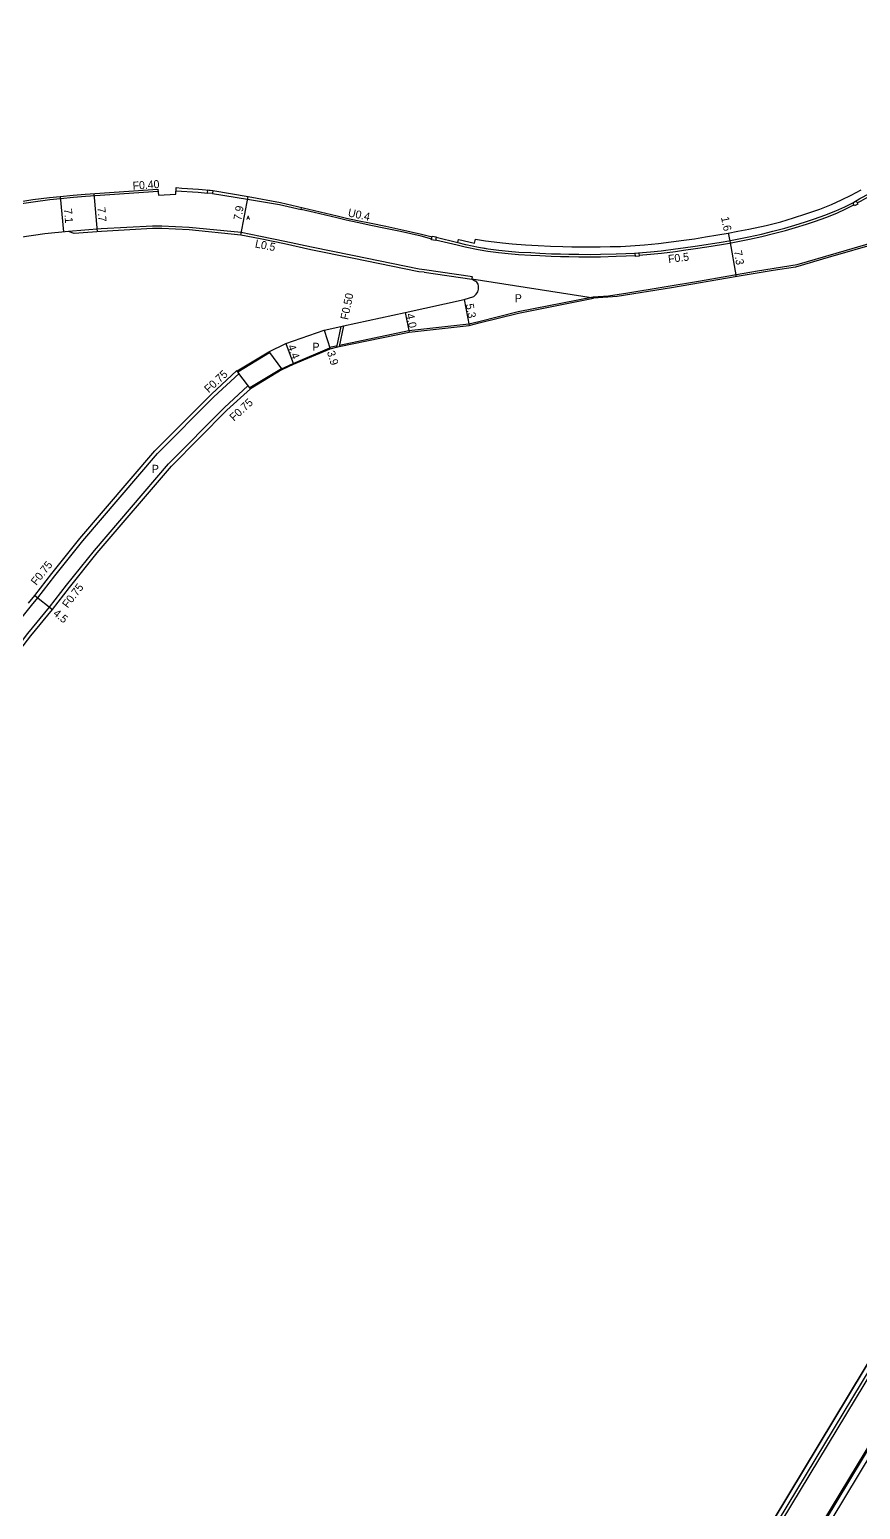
# Model space of a CAD drawing. Header units: metres. Extents: x -18400 to -16000, y -119400 to -117000.
# Drawn here: x -17869.9 to -17703.9, y -118197.8 to -117902 of the extents above; entities that cross this region are included whole.
import ezdxf

# ---------------------------------------------------------------- set-up
doc = ezdxf.new("R2010")
doc.units = ezdxf.units.M
doc.header["$LTSCALE"] = 2.5
for name, color, linetype in [('側溝・桝', 7, 'Continuous'), ('幅員', 7, 'Continuous'), ('歩道・分離帯・安全施設', 7, 'Continuous'), ('舗装', 7, 'Continuous'), ('道路', 7, 'Continuous')]:
    doc.layers.add(name, color=color, linetype=linetype)
doc.styles.get("Standard").update_dxf_attribs({"font": ''})
doc.styles.add('YOKO_DECO', font='txt.shx', dxfattribs={"bigfont": 'extfont.shx'})
doc.styles.get('Standard').set_extended_font_data('@MS PGothic')

msp = doc.modelspace()

# ---------------------------------------------------------------- linework, layer by layer
at = {"layer": '側溝・桝'}
for points in [[(-17704.48, -117936.64), (-17703.72, -117936.2), (-17701.83, -117935.15), (-17700.25, -117934.23), (-17698.89, -117933.34), (-17697.17, -117932.17), (-17695.47, -117930.94), (-17694.02, -117929.81), (-17692.57, -117928.6), (-17690.96, -117927.17), (-17689.31, -117925.55), (-17688.15, -117924.27), (-17686.62, -117922.53), (-17685.48, -117921.14), (-17683.88, -117919.2), (-17682.85, -117917.86), (-17681.42, -117915.95), (-17680.03, -117914.06), (-17678.48, -117911.88), (-17677.39, -117910.3), (-17676.4, -117908.76), (-17675.07, -117906.59), (-17672.38, -117901.99)], [(-17871.95, -117936.83), (-17869.15, -117936.4), (-17865.84, -117935.97), (-17863.71, -117935.77), (-17861.12, -117935.51), (-17858.72, -117935.3), (-17844.21, -117934.29)], [(-17840.64, -117934.2), (-17836.2, -117934.5), (-17834.32, -117934.65)], [(-17833.3, -117934.74), (-17826.33, -117935.89), (-17819.91, -117936.97), (-17815.62, -117937.97)], [(-17789.52, -117943.85), (-17791.64, -117943.3), (-17795.77, -117942.36), (-17798.78, -117941.73), (-17801.71, -117941.13), (-17804.43, -117940.57), (-17806.64, -117940.09), (-17808.51, -117939.63), (-17810.76, -117939.09), (-17813.04, -117938.57), (-17815.62, -117937.97), (-17815.52, -117937.55)], [(-17748.06, -117947.08), (-17745.79, -117946.88), (-17743.62, -117946.67), (-17740.78, -117946.31), (-17739.22, -117946.1), (-17736.79, -117945.77), (-17734.57, -117945.42), (-17731.62, -117944.95), (-17730.04, -117944.7), (-17728.05, -117944.28), (-17726.05, -117943.87), (-17723.54, -117943.32), (-17721.22, -117942.77), (-17718.8, -117942.12), (-17716.83, -117941.53), (-17714.66, -117940.9), (-17712.86, -117940.29), (-17710.79, -117939.56), (-17708.57, -117938.68), (-17706.76, -117937.84), (-17705.14, -117937.01)], [(-17781.38, -117951.4), (-17790.94, -117949.99), (-17792.05, -117949.9), (-17805.34, -117947.16), (-17813.54, -117945.49), (-17818.86, -117944.34), (-17823.72, -117943.35), (-17827.62, -117942.57), (-17837.96, -117941.54), (-17843.43, -117941.25), (-17845.33, -117941.25), (-17855.57, -117941.83), (-17862.11, -117942.35)], [(-17788.74, -117944), (-17784.41, -117945.02), (-17782.82, -117945.4), (-17780.25, -117945.96), (-17778.3, -117946.26), (-17776.2, -117946.53), (-17774.22, -117946.74), (-17772.17, -117946.93), (-17769.73, -117947.05), (-17767.92, -117947.15), (-17765.63, -117947.27), (-17763.78, -117947.32), (-17762.14, -117947.35), (-17760.11, -117947.38), (-17757.83, -117947.44), (-17755.79, -117947.38), (-17752.65, -117947.3), (-17750.68, -117947.24), (-17748.96, -117947.17), (-17748.8, -117947.15)], [(-17791.02, -117950.49), (-17781.49, -117951.89), (-17781.38, -117951.4)], [(-17807.69, -117961.33), (-17808.54, -117965.48)], [(-17807.16, -117961.22), (-17808.01, -117965.36)], [(-17869.51, -118017.09), (-17868.25, -118015.55), (-17864.87, -118011.15), (-17859.25, -118004.16), (-17844.3, -117986.71), (-17833.04, -117975.37), (-17828.01, -117970.75), (-17828.28, -117970.39)], [(-17882.67, -118038.45), (-17876.15, -118030.41), (-17870.25, -118022.7), (-17865.9, -118017.42), (-17862.51, -118013), (-17856.94, -118006.07), (-17842.1, -117988.75), (-17830.96, -117977.53), (-17826.26, -117973.22)], [(-17825.75, -117973.77), (-17826.26, -117973.22)], [(-17600, -118002.39), (-17624.58, -118042.87), (-17649.49, -118083.98), (-17675.38, -118126.85), (-17701.21, -118169.65), (-17719.53, -118200)], [(-17882.67, -118033.82), (-17882.1, -118033.13), (-17878.59, -118028.5), (-17872.52, -118020.9), (-17871.08, -118019.09), (-17869.51, -118017.09)], [(-17600, -118016.15), (-17614.84, -118040.55), (-17640.72, -118083.3), (-17666.54, -118126.08), (-17691.46, -118167.27), (-17711.2, -118200)]]:
    msp.add_lwpolyline(points, dxfattribs=at)
for points in [[(-17833.3, -117934.74), (-17834.32, -117934.65), (-17834.28, -117934.04), (-17833.26, -117934.12)], [(-17705.37, -117936.59), (-17704.71, -117936.22), (-17704.36, -117936.86), (-17705.03, -117937.22)], [(-17789.55, -117944.03), (-17789.42, -117943.25), (-17788.63, -117943.39), (-17788.77, -117944.17)], [(-17748.86, -117946.67), (-17748.11, -117946.61), (-17748.04, -117947.26), (-17748.78, -117947.34)]]:
    msp.add_lwpolyline(points, close=True, dxfattribs=at)
at = {"layer": '幅員'}
for points in [[(-17863.75, -117935.35), (-17863.11, -117942.44)], [(-17857.02, -117934.75), (-17856.41, -117942.4)], [(-17827.69, -117943.07), (-17826.22, -117935.32)], [(-17730.28, -117942.65), (-17729.95, -117944.19)], [(-17729.95, -117944.19), (-17728.71, -117951.39)], [(-17783.06, -117955.91), (-17782.03, -117961.11)], [(-17794.82, -117958.53), (-17794.02, -117962.45)], [(-17811, -117962.05), (-17809.85, -117965.78)], [(-17818.66, -117964.75), (-17817.13, -117968.88)], [(-17868.83, -118015.08), (-17865.32, -118017.88)]]:
    msp.add_lwpolyline(points, dxfattribs=at)
at = {"layer": '歩道・分離帯・安全施設'}
for points in [[(-17784.31, -117944.54), (-17782.71, -117944.93), (-17780.16, -117945.49), (-17778.23, -117945.78), (-17776.14, -117946.05), (-17774.17, -117946.26), (-17772.14, -117946.45), (-17769.71, -117946.57), (-17767.89, -117946.67), (-17765.61, -117946.79), (-17763.77, -117946.84), (-17762.13, -117946.87), (-17760.1, -117946.9), (-17757.83, -117946.96), (-17755.8, -117946.9), (-17752.66, -117946.82), (-17750.7, -117946.76), (-17748.99, -117946.69), (-17745.83, -117946.4), (-17743.68, -117946.19), (-17740.84, -117945.83), (-17739.28, -117945.62), (-17736.86, -117945.3), (-17734.65, -117944.95), (-17731.7, -117944.47), (-17730.13, -117944.23), (-17728.15, -117943.81), (-17726.15, -117943.4), (-17723.64, -117942.86), (-17721.34, -117942.3), (-17718.93, -117941.66), (-17716.96, -117941.07), (-17714.8, -117940.44), (-17713.01, -117939.83), (-17710.96, -117939.11), (-17708.76, -117938.24), (-17706.97, -117937.41), (-17705.37, -117936.59), (-17703.95, -117935.78), (-17702.06, -117934.73)], [(-17784.31, -117944.54), (-17782.71, -117944.93), (-17780.16, -117945.49), (-17778.23, -117945.78), (-17776.14, -117946.05), (-17774.17, -117946.26), (-17772.14, -117946.45), (-17769.71, -117946.57), (-17767.89, -117946.67), (-17765.61, -117946.79), (-17763.77, -117946.84), (-17762.13, -117946.87), (-17760.1, -117946.9), (-17757.83, -117946.96), (-17755.8, -117946.9), (-17752.66, -117946.82), (-17750.7, -117946.76), (-17748.99, -117946.69), (-17745.83, -117946.4), (-17743.68, -117946.19), (-17740.84, -117945.83), (-17739.28, -117945.62), (-17736.86, -117945.3), (-17734.65, -117944.95), (-17731.7, -117944.47), (-17730.13, -117944.23), (-17728.15, -117943.81), (-17726.15, -117943.4), (-17723.64, -117942.86), (-17721.34, -117942.3), (-17718.93, -117941.66), (-17716.96, -117941.07), (-17714.8, -117940.44), (-17713.01, -117939.83), (-17710.96, -117939.11), (-17708.76, -117938.24), (-17706.97, -117937.41), (-17705.37, -117936.59), (-17703.95, -117935.78), (-17702.06, -117934.73)], [(-17779.2, -117945.63), (-17778.23, -117945.78), (-17776.14, -117946.05), (-17774.17, -117946.26), (-17772.14, -117946.45), (-17769.71, -117946.57), (-17767.89, -117946.67), (-17765.61, -117946.79), (-17763.77, -117946.84), (-17762.13, -117946.87), (-17760.1, -117946.9), (-17757.83, -117946.96), (-17755.8, -117946.9), (-17752.66, -117946.82), (-17750.7, -117946.76), (-17748.99, -117946.69), (-17745.83, -117946.4), (-17743.68, -117946.19), (-17740.84, -117945.83), (-17739.28, -117945.62), (-17736.86, -117945.3), (-17734.65, -117944.95), (-17731.7, -117944.47), (-17730.13, -117944.23), (-17728.15, -117943.81), (-17726.15, -117943.4), (-17723.64, -117942.86), (-17721.34, -117942.3), (-17718.93, -117941.66), (-17716.96, -117941.07), (-17714.8, -117940.44), (-17713.01, -117939.83), (-17710.96, -117939.11), (-17708.76, -117938.24), (-17706.97, -117937.41), (-17705.37, -117936.59), (-17703.95, -117935.78), (-17702.06, -117934.73)], [(-17757.26, -117955.37), (-17754.22, -117955.23), (-17750.31, -117954.63), (-17736.2, -117952.28), (-17730.18, -117951.19), (-17724.39, -117950.18), (-17716.47, -117948.95), (-17708.73, -117946.69), (-17701.19, -117944.48), (-17697.52, -117942.79), (-17694.23, -117940.6), (-17691.05, -117937.82)], [(-17784.31, -117944.54), (-17782.75, -117944.92)], [(-17807.94, -117965.04), (-17794.07, -117962.15), (-17782.09, -117960.81), (-17780.14, -117960.32), (-17772.25, -117958.35), (-17757.26, -117955.37)], [(-17819.52, -117969.76), (-17817.21, -117968.7), (-17809.91, -117965.59)], [(-17809.94, -117965.49), (-17808.61, -117965.19), (-17808.47, -117965.16)], [(-17720.25, -118200), (-17701.74, -118169.34), (-17675.91, -118126.53), (-17650.02, -118083.67), (-17625.11, -118042.55), (-17600, -118001.2)], [(-17720.25, -118200), (-17701.74, -118169.34), (-17675.91, -118126.53), (-17650.02, -118083.67), (-17625.11, -118042.55), (-17600, -118001.2)], [(-17600, -118016.62), (-17614.63, -118040.67), (-17640.51, -118083.42), (-17666.33, -118126.2), (-17691.25, -118167.4), (-17710.92, -118200)], [(-17600, -118016.62), (-17614.63, -118040.67), (-17640.51, -118083.42), (-17666.33, -118126.2), (-17691.25, -118167.4), (-17710.92, -118200)]]:
    msp.add_lwpolyline(points, dxfattribs=at)
at = {"layer": '舗装'}
msp.add_lwpolyline([(-17757.2, -117955.66), (-17781.49, -117951.89)], dxfattribs=at)
at = {"layer": '道路'}
for points in [[(-17872.02, -117936.4), (-17869.21, -117935.98), (-17865.89, -117935.54), (-17863.75, -117935.35), (-17861.16, -117935.08), (-17858.76, -117934.88), (-17844.24, -117933.86), (-17844.15, -117935.09), (-17840.69, -117934.91), (-17840.6, -117933.58), (-17839.49, -117933.65)], [(-17839.49, -117933.65), (-17836.15, -117933.88), (-17833.25, -117934.12), (-17826.23, -117935.32), (-17819.77, -117936.54), (-17812.94, -117938.16), (-17810.67, -117938.68), (-17808.41, -117939.22), (-17806.54, -117939.67), (-17804.35, -117940.16), (-17801.63, -117940.71), (-17798.7, -117941.31), (-17795.69, -117941.94), (-17791.54, -117942.89), (-17789.45, -117943.43), (-17789.42, -117943.25), (-17788.63, -117943.39), (-17788.65, -117943.49), (-17784.31, -117944.54), (-17784.2, -117943.94), (-17784.12, -117943.96), (-17781, -117944.69), (-17780.8, -117943.86), (-17778.75, -117944.19), (-17777.07, -117944.43), (-17775.38, -117944.62), (-17773.45, -117944.84), (-17770.78, -117945.02), (-17768.28, -117945.15), (-17765.79, -117945.25), (-17763.34, -117945.36), (-17761.5, -117945.42), (-17759.68, -117945.43), (-17757.69, -117945.43), (-17755.87, -117945.39), (-17753.87, -117945.35), (-17751.8, -117945.32), (-17749.79, -117945.22), (-17747.02, -117944.99), (-17744.23, -117944.71), (-17741.66, -117944.4), (-17739.15, -117944.1), (-17737.02, -117943.8), (-17734.84, -117943.43), (-17732.33, -117943.02), (-17730.28, -117942.65), (-17728.34, -117942.31), (-17726.14, -117941.89), (-17722.68, -117941.14), (-17719.79, -117940.41), (-17717.2, -117939.62), (-17714.75, -117938.83), (-17711.97, -117937.87), (-17709.61, -117936.92), (-17707.61, -117936.02), (-17705.71, -117935.09), (-17703.71, -117934.03)], [(-17791.02, -117950.49), (-17792.12, -117950.4), (-17805.44, -117947.65), (-17813.65, -117945.98), (-17818.97, -117944.82), (-17823.82, -117943.84), (-17827.69, -117943.07), (-17838, -117942.04), (-17843.45, -117941.75), (-17845.31, -117941.75), (-17855.54, -117942.33), (-17860.98, -117942.76), (-17862.11, -117942.35), (-17866.86, -117942.78), (-17871.85, -117943.52), (-17875.5, -117946.15), (-17878.98, -117948.62), (-17884.31, -117951.53)], [(-17700.08, -117944.64), (-17710.33, -117947.52), (-17716.85, -117949.48), (-17721.32, -117950.16), (-17728.48, -117951.35), (-17741.61, -117953.62), (-17752.47, -117955.32), (-17757.2, -117955.66)], [(-17781.49, -117951.89), (-17780.89, -117952.18)], [(-17781.13, -117955.31), (-17780.66, -117954.87), (-17780.33, -117954.43), (-17780.15, -117953.87), (-17780.15, -117953.28), (-17780.23, -117952.88), (-17780.52, -117952.47), (-17780.89, -117952.18)], [(-17822.05, -117966.38), (-17818.66, -117964.75), (-17811, -117962.05), (-17807.69, -117961.33), (-17807.16, -117961.22), (-17794.82, -117958.53), (-17783.06, -117955.91), (-17781.13, -117955.31)], [(-17819.42, -117969.93), (-17817.13, -117968.88), (-17809.85, -117965.78), (-17808.54, -117965.48), (-17808.01, -117965.36), (-17794.02, -117962.45), (-17782.03, -117961.11), (-17780.07, -117960.61), (-17772.19, -117958.64), (-17757.2, -117955.66)], [(-17828.28, -117970.39), (-17821.95, -117966.55), (-17822.05, -117966.38)], [(-17870.09, -118016.61), (-17868.84, -118015.08), (-17865.46, -118010.69), (-17859.83, -118003.68), (-17844.86, -117986.2), (-17833.56, -117974.83), (-17828.46, -117970.15), (-17828.28, -117970.39)], [(-17825.85, -117973.6), (-17819.52, -117969.76), (-17819.42, -117969.93)], [(-17882.67, -118039.54), (-17875.56, -118030.87), (-17869.66, -118023.16), (-17865.32, -118017.88), (-17861.92, -118013.47), (-17856.37, -118006.55), (-17841.55, -117989.25), (-17830.44, -117978.07), (-17825.75, -117973.77)], [(-17825.85, -117973.6), (-17825.75, -117973.77)], [(-17721.32, -118200), (-17690.96, -118149.65), (-17600, -117999.62)], [(-17600, -117999.62), (-17690.96, -118149.65), (-17721.32, -118200)], [(-17709.72, -118200), (-17690.37, -118167.93), (-17665.45, -118126.73), (-17639.63, -118083.95), (-17613.75, -118041.21), (-17600, -118018.59)], [(-17709.72, -118200), (-17690.37, -118167.93), (-17665.45, -118126.73), (-17639.63, -118083.95), (-17613.75, -118041.21), (-17600, -118018.59)]]:
    msp.add_lwpolyline(points, dxfattribs=at)
for points in [[(-17821.95, -117966.55), (-17828.28, -117970.39), (-17828.38, -117970.22), (-17822.05, -117966.38)], [(-17819.52, -117969.76), (-17825.85, -117973.6), (-17826.31, -117973), (-17828.05, -117970.7), (-17828.28, -117970.39), (-17821.95, -117966.55)], [(-17819.42, -117969.93), (-17825.75, -117973.77), (-17825.85, -117973.6), (-17819.52, -117969.76)]]:
    msp.add_lwpolyline(points, close=True, dxfattribs=at)

# ---------------------------------------------------------------- texts
at = {"layer": '側溝・桝'}
for s, rotation, p in [('F0.40', 4, (-17849.23, -117934.01)), ('U0.4', 348, (-17806.36, -117939.3)), ('L0.5', 348.9254, (-17824.92, -117945.51)), ('F0.5', 7, (-17742.19, -117948.65)), ('F0.50', 78.4497, (-17806.23, -117960.09)), ('F0.75', 42.6723, (-17834.08, -117974.7)), ('F0.75', 42.8197, (-17829.02, -117980.37)), ('F0.75', 51.4057, (-17868.53, -118013.19)), ('F0.75', 52.4316, (-17862.25, -118017.73))]:
    msp.add_text(s, height=1.6, rotation=rotation, dxfattribs=at).set_placement(p)
at = {"layer": '幅員'}
for s, rotation, p in [('7.1', 275, (-17863.02, -117937.83)), ('7.7', 275, (-17856.35, -117937.56)), ('7.9', 80, (-17827.59, -117940.21)), ('1.6', 282, (-17731.73, -117939.54)), ('7.3', 280, (-17729.15, -117946.26)), ('4.0', 281.5221, (-17794.64, -117958.9)), ('5.3', 281.1496, (-17782.76, -117956.92)), ('4.4', 290.3153, (-17818.36, -117965.28)), ('3.9', 287.1568, (-17810.48, -117966.45)), ('4.5', 321.4029, (-17865.31, -118018.92))]:
    msp.add_text(s, height=1.6, rotation=rotation, dxfattribs=at).set_placement(p)
at = {"layer": '舗装', "style": 'YOKO_DECO'}
msp.add_text('A', height=0.75, dxfattribs=at).set_placement((-17826.49, -117939.95, 74.48))
at = {"layer": '舗装'}
for p in [(-17772.91, -117956.48), (-17813.34, -117966.19), (-17845.44, -117990.58)]:
    msp.add_text('P', height=1.6, dxfattribs=at).set_placement(p)

doc.saveas('drawing.dxf')
